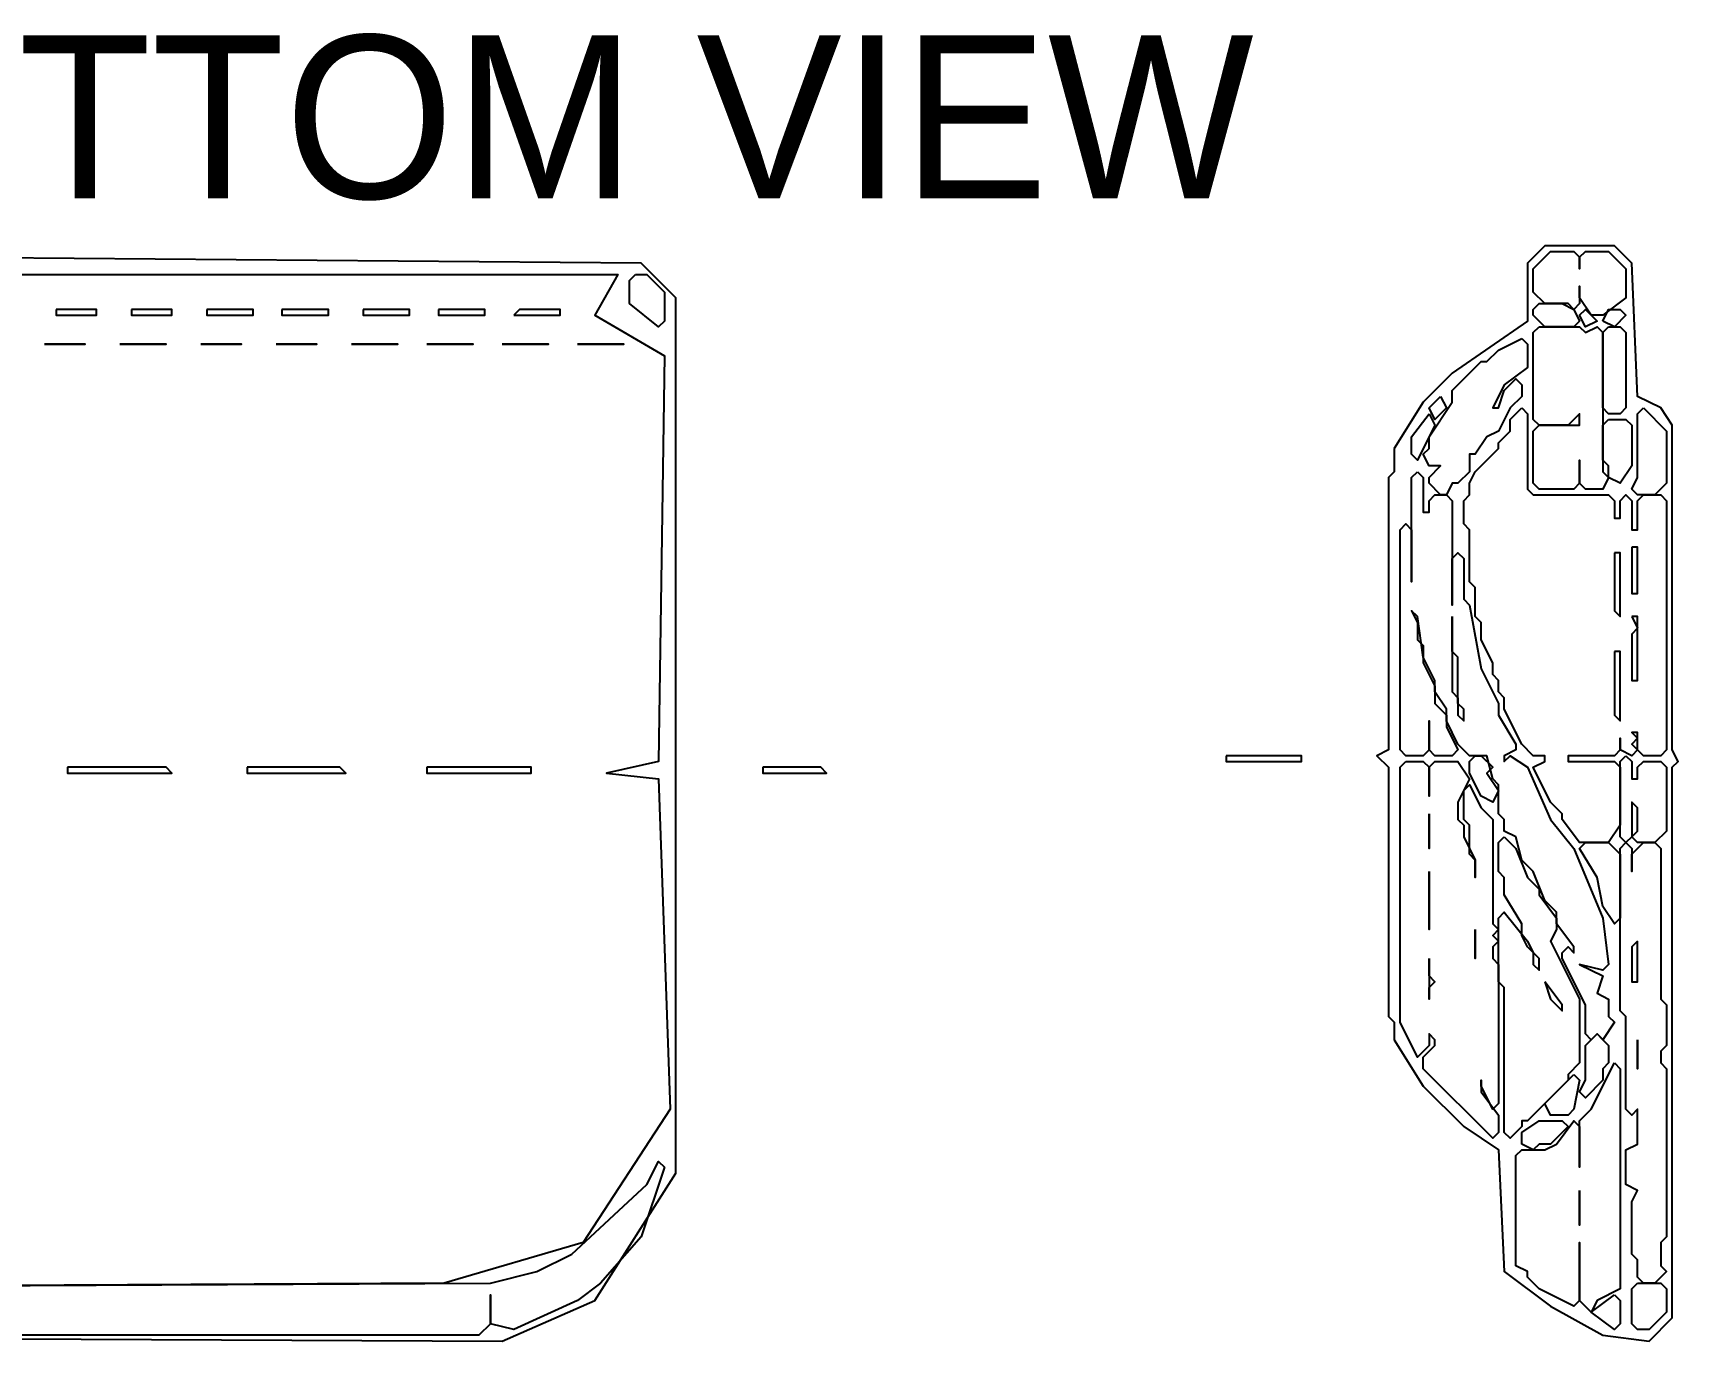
# Model space of a CAD drawing. Header units: millimetres. Extents: x 1 to 292, y 4 to 209.
# Drawn here: x 195.51 to 225.78, y 107.46 to 131.52 of the extents above; entities that cross this region are included whole.
import ezdxf

# ---------------------------------------------------------------- set-up
doc = ezdxf.new("R2010")
doc.units = ezdxf.units.MM
doc.layers.add('RASTER_TRACE', color=7, linetype='CONTINUOUS')
doc.layers.add('TEXT', color=7, linetype='CONTINUOUS')

msp = doc.modelspace()

# ---------------------------------------------------------------- linework, layer by layer
at = {"layer": 'RASTER_TRACE'}
for points in [[(28.38, 124.835), (29.765, 110.02), (81.461, 110.02), (85.831, 108.314), (147.973, 107.994), (170.57, 111.725), (180.909, 107.568), (204.145, 107.461), (205.851, 108.208), (207.343, 110.552), (207.343, 126.647), (206.704, 127.287), (115.783, 128.033), (115.676, 129.419), (115.57, 128.033), (91.161, 128.033), (71.335, 124.409), (66.752, 124.622), (55.24, 128.033), (30.405, 126.967)], [(223.332, 127.607), (223.012, 127.287), (223.012, 126.221), (221.626, 125.262), (221.093, 124.729), (220.56, 123.876), (220.56, 123.45), (220.454, 123.343), (220.454, 118.334), (220.24, 118.227), (220.454, 118.014), (220.454, 113.43), (220.56, 113.324), (220.56, 113.004), (221.093, 112.151), (221.839, 111.405), (222.479, 110.979), (222.585, 108.74), (223.438, 108.101), (224.397, 107.568), (225.25, 107.461), (225.676, 107.888), (225.676, 118.014), (225.783, 118.12), (225.676, 118.334), (225.676, 124.303), (225.463, 124.622), (225.037, 124.835), (224.93, 127.287), (224.611, 127.607)], [(223.118, 127.18), (223.438, 127.5), (223.864, 127.5), (223.971, 127.394), (223.971, 127.18), (223.971, 127.394), (224.078, 127.5), (224.504, 127.5), (224.824, 127.18), (224.824, 126.647), (224.397, 126.328), (224.184, 126.328), (223.971, 126.647), (223.971, 126.861), (223.971, 126.541), (223.864, 126.434), (223.758, 126.541), (223.332, 126.541), (223.118, 126.754)], [(206.597, 127.074), (206.81, 127.074), (207.13, 126.754), (207.13, 126.221), (207.023, 126.115), (206.49, 126.541), (206.49, 126.967)], [(223.118, 126.434), (223.225, 126.541), (223.651, 126.541), (223.864, 126.434), (223.971, 126.221), (223.864, 126.115), (223.332, 126.115), (223.118, 126.328)], [(195.938, 126.434), (195.938, 126.328), (196.684, 126.328), (196.684, 126.434)], [(197.324, 126.434), (197.324, 126.328), (198.07, 126.328), (198.07, 126.434)], [(198.709, 126.434), (198.709, 126.328), (199.562, 126.328), (199.562, 126.434)], [(200.095, 126.434), (200.095, 126.328), (200.948, 126.328), (200.948, 126.434)], [(201.587, 126.434), (201.587, 126.328), (202.44, 126.328), (202.44, 126.434)], [(202.973, 126.434), (202.973, 126.328), (203.826, 126.328), (203.826, 126.434)], [(204.359, 126.328), (205.211, 126.328), (205.211, 126.434), (204.465, 126.434)], [(223.971, 126.328), (224.078, 126.434), (224.291, 126.221), (224.078, 126.115)], [(224.397, 126.221), (224.504, 126.434), (224.717, 126.434), (224.824, 126.328), (224.611, 126.115)], [(223.225, 126.115), (223.971, 126.115), (224.078, 126.008), (224.291, 126.115), (224.397, 126.008), (224.397, 123.45), (224.504, 123.343), (224.397, 123.13), (224.078, 123.13), (223.971, 123.237), (223.971, 123.663), (223.971, 123.237), (223.864, 123.13), (223.225, 123.13), (223.118, 123.237), (223.118, 124.196), (223.225, 124.303), (223.971, 124.303), (223.971, 124.516), (223.758, 124.303), (223.225, 124.303), (223.118, 124.409), (223.118, 126.008)], [(224.504, 126.115), (224.717, 126.115), (224.824, 126.008), (224.824, 124.622), (224.717, 124.516), (224.504, 124.516), (224.397, 124.622), (224.397, 126.008)], [(195.725, 125.795), (196.471, 125.795)], [(197.111, 125.795), (197.963, 125.795)], [(198.603, 125.795), (199.349, 125.795)], [(199.988, 125.795), (200.735, 125.795)], [(201.374, 125.795), (202.227, 125.795)], [(202.76, 125.795), (203.612, 125.795)], [(204.145, 125.795), (204.998, 125.795)], [(205.531, 125.795), (206.384, 125.795)], [(222.905, 125.901), (223.012, 125.795), (223.012, 125.368), (222.585, 125.049), (222.372, 124.622), (222.479, 124.622), (222.585, 124.942), (222.799, 125.155), (222.905, 125.049), (222.905, 124.835), (222.692, 124.622), (222.479, 124.196), (222.266, 124.089), (222.052, 123.77), (221.946, 123.77), (221.946, 123.45), (221.733, 123.237), (221.626, 123.237), (221.52, 123.023), (221.413, 123.023), (221.2, 123.237), (221.2, 123.343), (221.413, 123.556), (221.2, 123.556), (221.093, 123.77), (221.2, 123.876), (221.2, 124.089), (221.626, 124.729), (221.626, 124.942), (222.159, 125.475), (222.266, 125.475), (222.479, 125.688)], [(221.413, 124.835), (221.52, 124.622), (221.306, 124.409), (221.2, 124.622)], [(221.2, 124.516), (221.306, 124.303), (220.987, 123.663), (220.88, 123.77), (220.88, 124.089)], [(222.905, 124.622), (223.012, 124.516), (223.012, 123.13), (223.118, 123.023), (224.504, 123.023), (224.611, 122.917), (224.611, 122.597), (224.717, 122.597), (224.717, 122.917), (224.824, 123.023), (224.93, 122.917), (224.93, 122.384), (225.037, 122.384), (225.037, 122.917), (225.144, 123.023), (225.463, 123.023), (225.57, 122.917), (225.57, 118.334), (225.463, 118.227), (225.144, 118.227), (225.037, 118.334), (225.037, 118.653), (224.93, 118.653), (225.037, 118.547), (224.93, 118.44), (225.037, 118.334), (224.93, 118.227), (224.717, 118.334), (224.717, 118.547), (224.717, 118.334), (224.611, 118.227), (223.758, 118.227), (223.758, 118.12), (224.611, 118.12), (224.717, 118.014), (224.717, 116.948), (224.504, 116.628), (223.971, 116.628), (223.651, 117.054), (223.651, 117.161), (223.438, 117.374), (223.118, 118.014), (223.332, 118.12), (223.332, 118.227), (223.118, 118.227), (222.905, 118.44), (222.585, 119.08), (222.585, 119.293), (222.479, 119.399), (222.479, 119.613), (222.372, 119.719), (222.372, 119.932), (222.159, 120.359), (222.159, 120.678), (222.052, 120.785), (222.052, 121.318), (221.946, 121.425), (221.946, 122.384), (221.839, 122.49), (221.839, 122.917), (221.946, 123.023), (221.946, 123.237), (222.052, 123.45), (222.479, 123.876), (222.479, 123.983), (222.692, 124.196), (222.692, 124.409)], [(225.144, 124.622), (225.57, 124.196), (225.57, 123.237), (225.357, 123.023), (225.037, 123.023), (224.93, 123.13), (225.037, 123.343), (225.037, 124.516)], [(224.504, 124.409), (224.824, 124.409), (224.93, 124.303), (224.93, 123.556), (224.717, 123.237), (224.504, 123.343), (224.504, 123.556), (224.397, 123.663), (224.397, 124.303)], [(220.987, 123.45), (221.093, 123.343), (221.093, 122.704), (221.2, 122.704), (221.2, 122.917), (221.306, 123.023), (221.52, 123.023), (221.626, 122.917), (221.626, 120.998), (221.626, 121.851), (221.733, 121.958), (221.839, 121.851), (221.839, 121.105), (221.946, 120.998), (222.159, 119.826), (222.479, 119.186), (222.479, 118.973), (222.799, 118.44), (222.799, 118.334), (222.585, 118.227), (222.585, 118.12), (222.692, 118.227), (223.012, 118.014), (223.438, 117.054), (223.864, 116.521), (224.397, 115.242), (224.504, 114.39), (224.397, 114.283), (223.971, 114.39), (224.397, 114.177), (224.291, 113.857), (224.504, 113.75), (224.504, 113.43), (224.611, 113.324), (224.397, 113.004), (224.291, 113.111), (224.184, 113.004), (224.078, 113.111), (224.078, 113.644), (223.651, 114.496), (223.651, 114.603), (223.758, 114.709), (223.864, 114.603), (223.864, 114.709), (223.545, 115.136), (223.545, 115.349), (223.332, 115.562), (223.118, 116.095), (222.905, 116.308), (222.799, 116.735), (222.585, 116.841), (222.585, 117.054), (222.479, 117.161), (222.479, 117.694), (222.372, 117.801), (222.266, 118.227), (221.946, 118.227), (221.733, 118.44), (221.52, 118.866), (221.52, 119.08), (221.306, 119.399), (221.306, 119.613), (221.093, 120.039), (220.987, 120.785), (220.88, 120.892), (220.987, 120.678), (220.987, 120.359), (221.093, 120.252), (221.093, 119.932), (221.306, 119.506), (221.306, 119.186), (221.52, 118.973), (221.52, 118.76), (221.733, 118.334), (221.626, 118.227), (221.306, 118.227), (221.2, 118.334), (221.2, 118.866), (221.2, 118.334), (221.093, 118.227), (220.773, 118.227), (220.667, 118.334), (220.667, 122.384), (220.773, 122.49), (220.88, 122.384), (220.88, 121.425), (220.88, 123.343)], [(224.93, 122.064), (224.93, 121.211), (225.037, 121.211), (225.037, 122.064)], [(224.611, 121.958), (224.611, 120.892), (224.717, 120.785), (224.717, 121.958)], [(221.626, 120.785), (221.626, 119.399), (221.733, 119.293), (221.733, 118.973), (221.839, 118.866), (221.839, 119.08), (221.733, 119.186), (221.733, 120.039), (221.626, 120.146)], [(224.93, 120.785), (225.037, 120.572), (224.93, 120.465), (224.93, 119.613), (225.037, 119.613), (225.037, 120.785)], [(224.611, 120.146), (224.611, 118.973), (224.717, 118.866), (224.717, 120.146)], [(217.469, 118.227), (217.469, 118.12), (218.855, 118.12), (218.855, 118.227)], [(220.773, 118.12), (221.093, 118.12), (221.2, 118.014), (221.2, 117.481), (221.2, 118.014), (221.306, 118.12), (221.733, 118.12), (221.946, 117.801), (221.733, 117.374), (221.733, 117.054), (221.839, 116.948), (221.839, 116.735), (222.052, 116.308), (222.052, 115.989), (222.052, 116.308), (221.946, 116.415), (221.946, 116.948), (221.839, 117.054), (221.839, 117.587), (221.946, 117.694), (222.159, 117.268), (222.372, 117.054), (222.372, 115.136), (222.479, 115.029), (222.372, 114.923), (222.479, 114.816), (222.372, 114.709), (222.372, 114.496), (222.479, 114.39), (222.479, 111.832), (222.372, 111.725), (222.159, 112.151), (222.159, 112.258), (222.159, 112.045), (222.479, 111.618), (222.479, 111.299), (222.372, 111.192), (221.093, 112.471), (221.093, 112.684), (221.306, 112.897), (221.306, 113.004), (221.2, 113.111), (221.2, 112.897), (220.987, 112.684), (220.667, 113.324), (220.667, 118.014)], [(222.052, 118.227), (222.159, 118.227), (222.372, 118.014), (222.266, 117.907), (222.479, 117.587), (222.372, 117.374), (222.159, 117.481), (221.946, 117.907), (221.946, 118.12)], [(224.824, 118.227), (224.93, 118.12), (224.93, 117.801), (225.037, 117.801), (225.037, 118.014), (225.144, 118.12), (225.463, 118.12), (225.57, 118.014), (225.57, 116.841), (225.357, 116.628), (225.037, 116.628), (224.93, 116.735), (225.037, 116.841), (225.037, 117.268), (224.93, 117.374), (224.93, 116.735), (224.824, 116.628), (224.717, 116.735), (224.717, 118.12)], [(196.151, 118.014), (196.151, 117.907), (198.07, 117.907), (197.963, 118.014)], [(199.456, 118.014), (199.456, 117.907), (201.268, 117.907), (201.161, 118.014)], [(202.76, 118.014), (202.76, 117.907), (204.678, 117.907), (204.678, 118.014)], [(208.942, 118.014), (208.942, 117.907), (210.114, 117.907), (210.008, 118.014)], [(221.2, 117.161), (221.2, 116.521)], [(222.585, 116.735), (222.799, 116.521), (223.012, 115.989), (223.225, 115.775), (223.225, 115.669), (223.545, 115.242), (223.545, 115.029), (223.438, 114.816), (223.971, 113.75), (223.971, 112.578), (223.758, 112.365), (223.758, 112.258), (223.012, 111.512), (222.905, 111.512), (222.905, 111.405), (222.692, 111.192), (222.585, 111.299), (222.585, 113.963), (222.479, 114.07), (222.479, 115.242), (222.585, 115.349), (223.012, 114.816), (223.118, 114.603), (223.118, 114.39), (223.225, 114.283), (223.225, 114.496), (223.012, 114.709), (222.905, 114.923), (222.905, 115.136), (222.585, 115.669), (222.585, 115.989), (222.479, 116.095), (222.479, 116.628)], [(224.078, 116.628), (224.504, 116.628), (224.717, 116.415), (224.717, 115.242), (224.611, 115.136), (224.397, 115.456), (224.291, 115.989), (223.971, 116.521)], [(224.824, 116.628), (224.93, 116.521), (224.93, 116.095), (224.93, 116.415), (225.144, 116.628), (225.357, 116.628), (225.463, 116.521), (225.463, 113.75), (225.57, 113.644), (225.57, 112.897), (225.463, 112.791), (225.463, 112.578), (225.57, 112.471), (225.57, 109.38), (225.463, 109.273), (225.463, 108.847), (225.57, 108.74), (225.357, 108.527), (225.144, 108.527), (225.037, 108.634), (225.037, 108.954), (224.93, 109.06), (224.93, 110.02), (225.037, 110.233), (224.824, 110.339), (224.824, 110.979), (225.037, 111.085), (225.037, 111.725), (224.93, 111.618), (224.824, 111.725), (224.824, 113.43), (224.717, 113.537), (224.717, 116.521)], [(221.2, 116.095), (221.2, 115.029)], [(222.052, 115.029), (222.052, 114.496)], [(225.037, 114.816), (224.93, 114.709), (224.93, 114.07), (225.037, 114.07)], [(221.2, 114.496), (221.2, 113.75), (221.2, 113.963), (221.306, 114.07), (221.2, 114.177)], [(223.332, 114.07), (223.438, 113.75), (223.651, 113.537), (223.651, 113.644)], [(224.291, 113.111), (224.504, 112.897), (224.504, 112.578), (224.397, 112.471), (224.397, 112.258), (224.078, 111.938), (223.971, 112.045), (224.078, 112.258), (224.078, 112.897)], [(225.037, 113.004), (225.037, 112.471)], [(224.611, 112.578), (224.717, 112.471), (224.717, 108.421), (224.291, 108.208), (224.184, 107.994), (223.971, 108.208), (223.971, 109.273), (223.971, 108.208), (223.864, 108.101), (223.225, 108.421), (223.012, 108.634), (223.012, 108.74), (222.799, 108.847), (222.799, 110.872), (222.905, 110.979), (223.332, 110.979), (223.545, 111.085), (223.864, 111.512), (223.971, 111.405), (223.971, 110.659), (223.971, 111.512), (224.184, 111.725)], [(223.864, 112.365), (223.971, 112.258), (223.864, 111.725), (223.758, 111.618), (223.438, 111.618), (223.332, 111.832)], [(222.905, 111.085), (222.905, 111.299), (223.225, 111.512), (223.651, 111.512), (223.758, 111.405), (223.438, 111.085), (223.225, 111.085), (223.118, 110.979)], [(207.13, 110.659), (206.704, 109.38), (205.957, 108.527), (205.531, 108.208), (204.359, 107.675), (203.932, 107.781), (203.932, 108.314), (203.932, 107.781), (203.719, 107.568), (192.634, 107.568), (192.527, 107.461), (183.254, 107.461), (183.147, 107.568), (183.361, 108.421), (203.932, 108.527), (204.785, 108.74), (205.425, 109.06), (206.81, 110.339), (207.023, 110.766)], [(223.971, 110.233), (223.971, 109.593)], [(225.037, 108.527), (225.463, 108.527), (225.57, 108.421), (225.57, 107.994), (225.25, 107.675), (225.037, 107.675), (224.93, 107.781), (224.93, 108.421)], [(224.611, 108.314), (224.717, 108.208), (224.717, 107.781), (224.611, 107.675), (224.184, 107.994)]]:
    msp.add_lwpolyline(points, close=True, dxfattribs=at)
msp.add_lwpolyline([(157.246, 127.074), (206.277, 127.074), (205.851, 126.328), (207.13, 125.582), (207.023, 118.12), (206.064, 117.907), (207.023, 117.801), (207.237, 111.725), (205.638, 109.273), (203.08, 108.527), (183.254, 108.421)], dxfattribs=at)

# ---------------------------------------------------------------- texts
at = {"layer": 'TEXT'}
msp.add_text('BOTTOM VIEW', height=3, dxfattribs=at).set_placement((189.447, 128.475))

doc.saveas('drawing.dxf')
